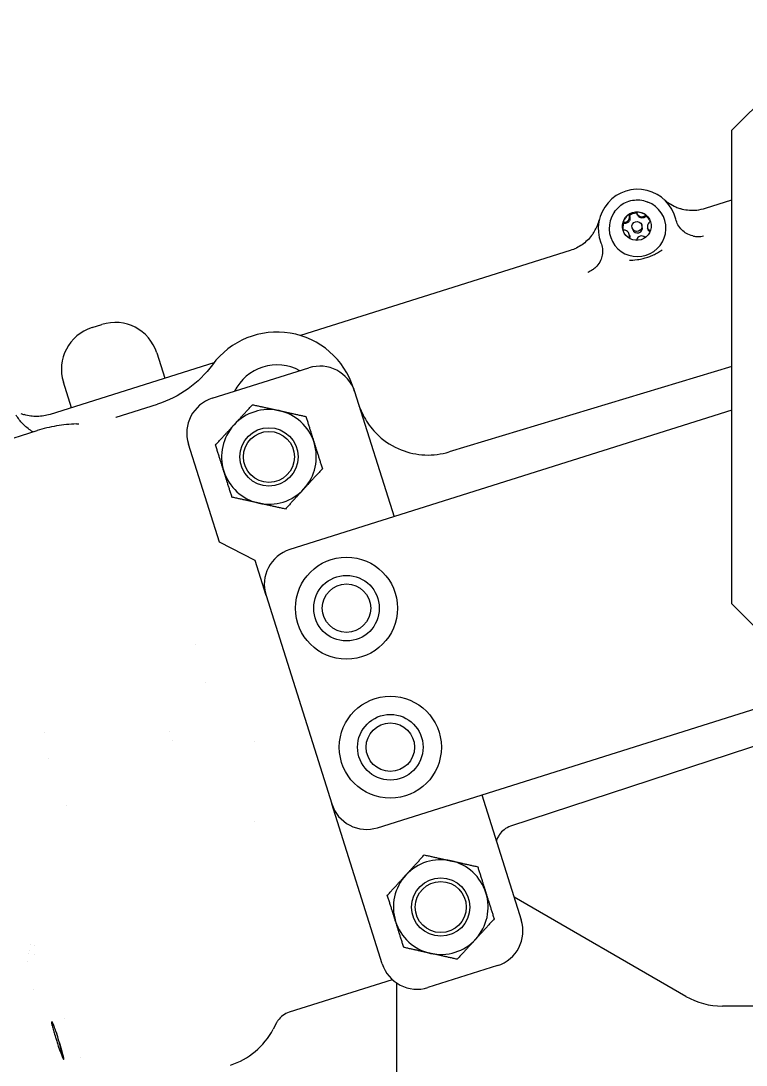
# Model space of a CAD drawing. Header units: millimetres. Extents: x 0 to 7722, y 0 to 5460.
# Drawn here: x 1340.4 to 1439.9, y 1349.5 to 1492.8 of the extents above; entities that cross this region are included whole.
import ezdxf

# ---------------------------------------------------------------- set-up
doc = ezdxf.new("R2010")
doc.units = ezdxf.units.MM
doc.header["$LTSCALE"] = 5
doc.layers.get('0').update_dxf_attribs({"linetype": 'CONTINUOUS'})

msp = doc.modelspace()

# ---------------------------------------------------------------- linework, layer by layer
for p, q in [((1437.931, 1477.769), (1452.931, 1492.769)), ((1437.931, 1412.769), (1437.931, 1477.769)), ((1426.284, 1467.963), (1426.408, 1467.916)), ((1434.324, 1467.07), (1437.931, 1468.207)), ((1421.826, 1466.557), (1421.752, 1466.448)), ((1423.909, 1465.943), (1423.859, 1466.102)), ((1424.931, 1466.265), (1424.88, 1466.424)), ((1429.616, 1467.07), (1429.617, 1467.067)), ((1424.319, 1464.146), (1424.25, 1464.364)), ((1425.625, 1464.558), (1425.557, 1464.776)), ((1426.427, 1464.163), (1426.369, 1464.345)), ((1419.609, 1463.915), (1419.609, 1463.912)), ((1423.889, 1463.363), (1423.831, 1463.545)), ((1415.751, 1461.269), (1378.73, 1449.596)), ((1350.158, 1450.685), (1351.515, 1451.113)), ((1359.028, 1447.232), (1360.131, 1443.732)), ((1366.883, 1445.861), (1344.406, 1438.774)), ((1366.649, 1440.986), (1379.906, 1445.166)), ((1437.931, 1445.344), (1399.142, 1433.633)), ((1347.333, 1439.697), (1346.23, 1443.197)), ((1386.027, 1442.378), (1386.178, 1441.901)), ((1386.178, 1441.901), (1391.59, 1424.734)), ((1353.461, 1438.401), (1359.116, 1440.184)), ((1386.714, 1440.199), (1386.715, 1440.195)), ((1437.931, 1439.345), (1377.285, 1420.223)), ((1353.417, 1438.387), (1353.461, 1438.401)), ((1336.448, 1434.609), (1342.616, 1436.554)), ((1367.624, 1421.267), (1363.384, 1434.714)), ((1372.516, 1418.72), (1367.624, 1421.267)), ((1374.02, 1413.951), (1372.516, 1418.72)), ((1374.02, 1413.951), (1383.041, 1385.34)), ((1447.931, 1402.769), (1437.931, 1412.769)), ((1389.313, 1382.075), (1454.945, 1402.769)), ((1469.925, 1402.769), (1407.565, 1382.265)), ((1403.619, 1386.585), (1409.031, 1369.418)), ((1389.957, 1363.404), (1383.041, 1385.34)), ((1431.627, 1358.928), (1408.046, 1372.543)), ((1405.766, 1363.146), (1396.229, 1360.139)), ((1391.347, 1361.222), (1377.207, 1356.763)), ((1391.931, 1360.762), (1391.931, 1347.589)), ((1469.251, 1357.589), (1436.627, 1357.589)), ((1375.448, 1355.287), (1374.996, 1354.418))]:
    msp.add_line(p, q)
for centre, radius in [((1374.424, 1432.953), 4), ((1374.424, 1432.953), 4), ((1374.424, 1432.953), 3.5), ((1385.06, 1412.19), 7), ((1385.06, 1412.19), 4.5), ((1385.06, 1412.19), 3.324), ((1391.074, 1393.115), 7), ((1391.074, 1393.115), 4.5), ((1391.074, 1393.115), 3.324), ((1397.991, 1371.18), 4), ((1397.991, 1371.18), 4), ((1397.991, 1371.18), 3.5)]:
    msp.add_circle(centre, radius)
for centre, radius, start, end in [((1375.536, 1439.07), 11, 17.5, 143.63878), ((1375.536, 1439.07), 6.5, 61.31306, 153.68694), ((1381.409, 1440.397), 5, 17.5, 107.5), ((1368.152, 1436.218), 5, 107.5, 197.5), ((1374.424, 1432.953), 6.5, 77.5, 137.5), ((1374.424, 1432.953), 6.5, 17.5, 77.5), ((1374.424, 1432.953), 6.5, 137.5, 197.5), ((1396.251, 1443.206), 10, 227.45177, 248.35035), ((1374.424, 1432.953), 6.5, 317.5, 17.5), ((1396.251, 1443.206), 10, 248.35035, 286.8), ((1374.424, 1432.953), 6.5, 197.5, 257.5), ((1374.424, 1432.953), 6.5, 257.5, 317.5), ((1378.788, 1415.455), 5, 107.5, 197.5), ((1387.809, 1386.843), 5, 197.5, 287.5), ((1397.991, 1371.18), 6.5, 77.5, 137.5), ((1397.991, 1371.18), 6.5, 17.5, 77.5), ((1397.991, 1371.18), 6.5, 137.5, 197.5), ((1397.991, 1371.18), 6.5, 317.5, 17.5), ((1397.991, 1371.18), 6.5, 197.5, 257.5), ((1404.263, 1367.915), 5, 287.5, 17.5), ((1397.991, 1371.18), 6.5, 257.5, 317.5), ((1394.726, 1364.908), 5, 197.5, 287.5), ((1436.627, 1367.589), 10, 240, 270), ((1366.125, 1359.036), 10, 287.5, 332.5)]:
    msp.add_arc(centre, radius, start, end)
for centre, major_axis, ratio, start_param, end_param in [((1424.989, 1464.299), (5.146, 1.622), 0.9937679, 6.2136574, 9.4943059), ((1424.989, 1464.299), (-3.719, -1.173), 0.9937679, 5.388553, 10.3194102), ((1424.898, 1464.586), (-1.879, -0.592), 0.9937679, 4.9260012, 5.7554138), ((1423.143, 1465.876), (0.715, 0.226), 0.9937679, 4.3883301, 6.2930849), ((1423.999, 1466.155), (-0.143, -0.045), 0.9937679, 4.9260012, 6.2930849), ((1424.946, 1464.434), (-1.879, -0.592), 0.9937679, 4.4987768, 4.9260012), ((1424.898, 1464.586), (-1.879, -0.592), 0.9937679, 3.6693641, 4.4987768), ((1424.735, 1466.387), (0.143, 0.045), 0.9937679, 6.2732857, 7.6403694), ((1425.596, 1466.65), (-0.715, -0.226), 0.9937679, 6.2732857, 8.1780405), ((1426.124, 1465.927), (-0.143, -0.045), 0.9937679, 3.6693641, 5.0364479), ((1424.946, 1464.434), (1.879, 0.592), 0.9937679, 0.1451222, 0.5277715), ((1424.946, 1464.434), (-1.879, -0.592), 0.9937679, 5.7554138, 6.1380631), ((1423.125, 1464.981), (-0.143, -0.045), 0.9937679, 4.3883301, 5.7554138), ((1424.972, 1464.352), (0.653, 0.206), 0.9937679, 3.1415927, 6.2831853), ((1427.084, 1464.571), (-0.715, -0.226), 0.9937679, 5.0166486, 6.9214035), ((1426.571, 1465.303), (0.143, 0.045), 0.9937679, 5.0166486, 6.3837324), ((1424.898, 1464.586), (1.879, 0.592), 0.9937679, 0.0071173, 0.100547), ((1423.117, 1464.214), (-0.143, -0.045), 0.9937679, 6.1826383, 7.549722), ((1424.898, 1464.586), (-1.879, -0.592), 0.9937679, 6.1826383, 6.276068), ((1423.116, 1463.319), (0.715, 0.226), 0.9937679, 5.6449672, 7.549722), ((1423.966, 1463.028), (-0.143, -0.045), 0.9937679, 5.6449672, 6.4980092), ((1425.552, 1462.512), (-0.715, -0.226), 0.9937679, 3.7600116, 5.6647664), ((1426.095, 1463.227), (0.143, 0.045), 0.9937679, 3.7600116, 4.5045274), ((1426.555, 1463.845), (0.143, 0.045), 0.9937679, 6.0683614, 6.9214035), ((1424.697, 1462.786), (0.143, 0.045), 0.9937679, 4.9202506, 5.6647664), ((1353.304, 1445.423), (-5.617, -2.115), 0.9937307, 3.0873477, 4.6574588), ((1351.955, 1444.998), (-5.814, -1.49), 0.9937307, 4.7673191, 6.3374302), ((1348.032, 1437.472), (-0.143, -0.005), 0.0094737, 1.4663619, 1.6042712), ((1345.36, 1353.144), (-0.722, 2.289), 0.0524078, 6.2404747, 6.6619469), ((1345.36, 1353.144), (-0.902, 2.861), 0.0524078, 1.9236949, 4.9745407)]:
    msp.add_ellipse(centre, major_axis=major_axis, ratio=ratio, start_param=start_param, end_param=end_param)
for centre, major_axis in [((1424.89, 1464.612), (1.879, 0.592)), ((1424.903, 1464.57), (0.653, 0.206))]:
    msp.add_ellipse(centre, major_axis=major_axis, ratio=0.9937679)
for points, knots in [([(1421.826, 1466.557), (1422.013, 1466.836), (1422.239, 1467.089), (1422.75, 1467.527), (1423.035, 1467.712), (1423.644, 1467.999), (1423.968, 1468.101), (1424.632, 1468.215), (1424.971, 1468.228), (1425.641, 1468.162), (1425.971, 1468.084), (1426.284, 1467.963)], [0.8946323, 0.8946323, 0.8946323, 0.8946323, 1.1650979, 1.1650979, 1.4355635, 1.4355635, 1.7060291, 1.7060291, 1.9764948, 1.9764948, 2.2469604, 2.2469604, 2.2469604, 2.2469604]), ([(1428.637, 1468.262), (1428.8, 1468.122), (1428.969, 1467.99), (1429.408, 1467.681), (1429.689, 1467.51), (1430.162, 1467.278), (1430.337, 1467.202), (1430.612, 1467.1), (1430.709, 1467.067), (1430.857, 1467.021), (1430.907, 1467.007), (1431.009, 1466.979), (1431.06, 1466.966), (1431.111, 1466.954)], [0.0104672, 0.0104672, 0.0104672, 0.0104672, 0.08656128, 0.08656128, 0.19707793, 0.19707793, 0.25626435, 0.25626435, 0.28718182, 0.28718182, 0.30292285, 0.30292285, 0.31876831, 0.31876831, 0.31876831, 0.31876831]), ([(1423.909, 1465.943), (1423.912, 1465.933), (1423.915, 1465.923), (1423.94, 1465.829), (1423.95, 1465.741), (1423.943, 1465.59), (1423.931, 1465.516), (1423.882, 1465.374), (1423.846, 1465.305), (1423.761, 1465.191), (1423.707, 1465.138), (1423.587, 1465.054), (1423.521, 1465.023), (1423.383, 1464.979), (1423.299, 1464.968), (1423.203, 1464.97), (1423.19, 1464.971), (1423.178, 1464.972)], [-0.46893975, -0.46893975, -0.46893975, -0.46893975, -0.46582205, -0.46582205, -0.43961236, -0.43961236, -0.41820544, -0.41820544, -0.39679851, -0.39679851, -0.37539159, -0.37539159, -0.35398467, -0.35398467, -0.32777498, -0.32777498, -0.32386255, -0.32386255, -0.32386255, -0.32386255]), ([(1423.972, 1466.133), (1423.955, 1466.123), (1423.938, 1466.108), (1423.914, 1466.073), (1423.905, 1466.053), (1423.897, 1466.013), (1423.897, 1465.99), (1423.902, 1465.964), (1423.903, 1465.96), (1423.905, 1465.955)], [0.025836887, 0.025836887, 0.025836887, 0.025836887, 0.032009023, 0.032009023, 0.03818116, 0.03818116, 0.044927467, 0.044927467, 0.046313015, 0.046313015, 0.046313015, 0.046313015]), ([(1424.927, 1466.277), (1424.925, 1466.282), (1424.924, 1466.286), (1424.913, 1466.31), (1424.9, 1466.329), (1424.87, 1466.357), (1424.852, 1466.369), (1424.811, 1466.384), (1424.79, 1466.386), (1424.769, 1466.384)], [0.005360759, 0.005360759, 0.005360759, 0.005360759, 0.006746307, 0.006746307, 0.013492614, 0.013492614, 0.01966475, 0.01966475, 0.025836887, 0.025836887, 0.025836887, 0.025836887]), ([(1426.086, 1465.889), (1426.076, 1465.881), (1426.067, 1465.873), (1425.99, 1465.816), (1425.914, 1465.777), (1425.776, 1465.734), (1425.704, 1465.722), (1425.558, 1465.722), (1425.483, 1465.734), (1425.348, 1465.779), (1425.279, 1465.814), (1425.157, 1465.903), (1425.104, 1465.957), (1425.012, 1466.076), (1424.97, 1466.154), (1424.937, 1466.245), (1424.934, 1466.255), (1424.931, 1466.265)], [-0.46973448, -0.46973448, -0.46973448, -0.46973448, -0.46582205, -0.46582205, -0.43961236, -0.43961236, -0.41820544, -0.41820544, -0.39679851, -0.39679851, -0.37539159, -0.37539159, -0.35398467, -0.35398467, -0.32777498, -0.32777498, -0.32465727, -0.32465727, -0.32465727, -0.32465727]), ([(1426.273, 1465.886), (1426.258, 1465.9), (1426.239, 1465.911), (1426.199, 1465.923), (1426.178, 1465.924), (1426.139, 1465.918), (1426.119, 1465.911), (1426.096, 1465.896), (1426.091, 1465.893), (1426.086, 1465.889)], [0.025836887, 0.025836887, 0.025836887, 0.025836887, 0.032009023, 0.032009023, 0.03818116, 0.03818116, 0.044927467, 0.044927467, 0.046868297, 0.046868297, 0.046868297, 0.046868297]), ([(1431.111, 1466.954), (1431.759, 1466.8), (1432.443, 1466.754), (1433.519, 1466.861), (1433.929, 1466.945), (1434.324, 1467.07)], [0, 0, 0, 0, 0.20014966, 0.20014966, 0.32442527, 0.32442527, 0.32442527, 0.32442527]), ([(1418.69, 1463.306), (1418.795, 1463.44), (1418.894, 1463.581), (1419.131, 1463.957), (1419.259, 1464.198), (1419.52, 1464.775), (1419.64, 1465.122), (1419.731, 1465.471)], [0.000001, 0.000001, 0.000001, 0.000001, 0.0512775, 0.0512775, 0.1344129, 0.1344129, 0.25159102, 0.25159102, 0.25159102, 0.25159102]), ([(1423.178, 1464.972), (1423.172, 1464.972), (1423.166, 1464.972), (1423.138, 1464.971), (1423.117, 1464.966), (1423.082, 1464.948), (1423.066, 1464.935), (1423.04, 1464.902), (1423.031, 1464.883), (1423.026, 1464.863)], [0.004805476, 0.004805476, 0.004805476, 0.004805476, 0.006746307, 0.006746307, 0.013492614, 0.013492614, 0.01966475, 0.01966475, 0.025836887, 0.025836887, 0.025836887, 0.025836887]), ([(1432.55, 1463.26), (1432.248, 1463.325), (1431.958, 1463.438), (1431.46, 1463.726), (1431.247, 1463.89), (1430.847, 1464.292), (1430.667, 1464.535), (1430.395, 1465.04), (1430.298, 1465.296), (1430.234, 1465.562)], [0.000001, 0.000001, 0.000001, 0.000001, 0.09289647, 0.09289647, 0.17332684, 0.17332684, 0.26397522, 0.26397522, 0.34631582, 0.34631582, 0.34631582, 0.34631582]), ([(1418.69, 1463.306), (1418.317, 1462.829), (1417.874, 1462.41), (1416.877, 1461.72), (1416.33, 1461.451), (1415.751, 1461.269)], [0.000001, 0.000001, 0.000001, 0.000001, 0.18195153, 0.18195153, 0.36390082, 0.36390082, 0.36390082, 0.36390082]), ([(1423.889, 1463.363), (1423.909, 1463.3), (1423.919, 1463.236), (1423.922, 1463.103), (1423.911, 1463.024), (1423.884, 1462.943), (1423.881, 1462.936), (1423.878, 1462.928)], [-0.373986559, -0.373986559, -0.373986559, -0.373986559, -0.353984668, -0.353984668, -0.327774976, -0.327774976, -0.325074948, -0.325074948, -0.325074948, -0.325074948]), ([(1426.685, 1463.813), (1426.678, 1463.818), (1426.672, 1463.822), (1426.603, 1463.873), (1426.548, 1463.931), (1426.475, 1464.042), (1426.447, 1464.1), (1426.427, 1464.163)], [-0.46852208, -0.46852208, -0.46852208, -0.46852208, -0.465822052, -0.465822052, -0.43961236, -0.43961236, -0.419610468, -0.419610468, -0.419610468, -0.419610468]), ([(1432.55, 1463.26), (1432.638, 1463.242), (1432.726, 1463.226), (1432.981, 1463.19), (1433.147, 1463.179), (1433.557, 1463.182), (1433.799, 1463.211), (1434.033, 1463.268), (1434.036, 1463.269), (1434.038, 1463.27)], [0.000001, 0.000001, 0.000001, 0.000001, 0.02698573, 0.02698573, 0.07800534, 0.07800534, 0.15490381, 0.15490381, 0.15565716, 0.15565716, 0.15565716, 0.15565716]), ([(1419.968, 1462.325), (1420.068, 1462.071), (1420.135, 1461.805), (1420.202, 1461.235), (1420.194, 1460.933), (1420.097, 1460.374), (1420.017, 1460.118), (1419.774, 1459.596), (1419.601, 1459.338), (1419.39, 1459.111)], [0, 0, 0, 0, 0.08238926, 0.08238926, 0.17308978, 0.17308978, 0.25358629, 0.25358629, 0.34655992, 0.34655992, 0.34655992, 0.34655992]), ([(1423.904, 1459.955), (1424.175, 1459.947), (1424.493, 1459.952), (1425.084, 1460.032), (1425.223, 1460.054), (1425.5, 1460.107), (1425.634, 1460.136), (1425.86, 1460.193), (1425.944, 1460.215), (1426.153, 1460.274), (1426.281, 1460.314), (1426.504, 1460.389), (1426.602, 1460.425), (1426.799, 1460.5), (1426.896, 1460.54), (1427.109, 1460.631), (1427.218, 1460.682), (1427.476, 1460.807), (1427.61, 1460.879), (1427.941, 1461.068), (1428.109, 1461.177), (1428.294, 1461.308), (1428.332, 1461.336), (1428.369, 1461.363)], [0, 0, 0, 0, 0.23747436, 0.23747436, 0.30154867, 0.30154867, 0.35133044, 0.35133044, 0.37889799, 0.37889799, 0.41794044, 0.41794044, 0.4502988, 0.4502988, 0.48742576, 0.48742576, 0.53840166, 0.53840166, 0.61946884, 0.61946884, 0.76386478, 0.76386478, 0.80399404, 0.80399404, 0.80399404, 0.80399404]), ([(1419.39, 1459.111), (1419.329, 1459.045), (1419.266, 1458.982), (1419.078, 1458.807), (1418.948, 1458.702), (1418.611, 1458.469), (1418.396, 1458.354), (1418.171, 1458.267), (1418.169, 1458.266), (1418.166, 1458.265)], [-0.15630885, -0.15630885, -0.15630885, -0.15630885, -0.12907918, -0.12907918, -0.07759647, -0.07759647, 0, 0, 0.00076018, 0.00076018, 0.00076018, 0.00076018]), ([(1366.678, 1445.591), (1365.742, 1444.32), (1364.611, 1443.206), (1362.044, 1441.369), (1360.623, 1440.66), (1359.118, 1440.185)], [0, 0, 0, 0, 0.47341979, 0.47341979, 0.94683944, 0.94683944, 0.94683944, 0.94683944]), ([(1386.715, 1440.195), (1386.847, 1439.777), (1387.006, 1439.371), (1387.19, 1438.976), (1387.375, 1438.58), (1387.587, 1438.195), (1387.821, 1437.828), (1388.288, 1437.095), (1388.844, 1436.431), (1389.489, 1435.839)], [0, 0, 0, 0, 0.25, 0.25, 0.25, 0.5, 0.5, 0.5, 1, 1, 1, 1]), ([(1342.057, 1436.378), (1341.991, 1436.416), (1341.926, 1436.455), (1341.413, 1436.777), (1341.003, 1437.114), (1340.305, 1437.851), (1340.012, 1438.242), (1339.767, 1438.663)], [0.28352628, 0.28352628, 0.28352628, 0.28352628, 0.30642407, 0.30642407, 0.46569714, 0.46569714, 0.61242566, 0.61242566, 0.61242566, 0.61242566]), ([(1340.395, 1438.912), (1340.471, 1438.881), (1340.548, 1438.852), (1340.704, 1438.797), (1340.783, 1438.771), (1340.862, 1438.747)], [-0.049597295, -0.049597295, -0.049597295, -0.049597295, -0.024824258, -0.024824258, 0, 0, 0, 0]), ([(1344.406, 1438.774), (1343.832, 1438.593), (1343.236, 1438.499), (1342.034, 1438.49), (1341.437, 1438.575), (1340.862, 1438.747)], [0, 0, 0, 0, 0.18027928, 0.18027928, 0.36056344, 0.36056344, 0.36056344, 0.36056344]), ([(1348.017, 1437.47), (1347.099, 1437.442), (1346.19, 1437.352), (1345.289, 1437.199), (1344.838, 1437.122), (1344.39, 1437.031), (1343.943, 1436.923), (1343.497, 1436.815), (1343.053, 1436.692), (1342.617, 1436.555)], [0, 0, 0, 0, 0.5, 0.5, 0.5, 0.75, 0.75, 0.75, 1, 1, 1, 1]), ([(1406.056, 1381.145), (1405.955, 1381.001), (1405.862, 1380.844), (1405.719, 1380.539), (1405.663, 1380.394), (1405.619, 1380.242)], [0, 0, 0, 0, 0.06271494, 0.06271494, 0.11219167, 0.11219167, 0.11219167, 0.11219167]), ([(1407.565, 1382.266), (1407.249, 1382.162), (1406.948, 1382.002), (1406.441, 1381.615), (1406.225, 1381.387), (1406.055, 1381.144)], [0, 0, 0, 0, 0.10278098, 0.10278098, 0.19906493, 0.19906493, 0.19906493, 0.19906493]), ([(1344.642, 1355.277), (1344.64, 1355.292), (1344.638, 1355.306), (1344.637, 1355.318), (1344.634, 1355.35), (1344.633, 1355.376), (1344.634, 1355.395), (1344.634, 1355.4), (1344.635, 1355.404), (1344.635, 1355.408), (1344.637, 1355.42), (1344.64, 1355.428), (1344.644, 1355.432)], [0.9953016074, 0.9953016074, 0.9953016074, 0.9953016074, 0.99609375, 0.99609375, 0.99609375, 0.998046875, 0.998046875, 0.998046875, 0.9985645388, 0.9985645388, 0.9985645388, 1, 1, 1, 1]), ([(1345.271, 1353.931), (1345.177, 1354.208), (1345.087, 1354.465), (1344.938, 1354.868), (1344.878, 1355.023), (1344.767, 1355.291), (1344.72, 1355.388), (1344.659, 1355.482), (1344.644, 1355.48), (1344.644, 1355.432)], [-0.34094546, -0.34094546, -0.34094546, -0.34094546, -0.24683911, -0.24683911, -0.16858308, -0.16858308, -0.08337173, -0.08337173, -0.000001, -0.000001, -0.000001, -0.000001]), ([(1377.206, 1356.763), (1376.898, 1356.666), (1376.601, 1356.516), (1376.077, 1356.133), (1375.843, 1355.895), (1375.579, 1355.52), (1375.509, 1355.405), (1375.448, 1355.287)], [0, 0, 0, 0, 0.09714613, 0.09714613, 0.1946547, 0.1946547, 0.23469348, 0.23469348, 0.23469348, 0.23469348]), ([(1344.645, 1355.257), (1344.645, 1355.222), (1344.653, 1355.164), (1344.684, 1355.004), (1344.708, 1354.897), (1344.788, 1354.57), (1344.849, 1354.341), (1344.98, 1353.879), (1345.055, 1353.62), (1345.203, 1353.133), (1345.258, 1352.956), (1345.386, 1352.553), (1345.459, 1352.328), (1345.531, 1352.111)], [-0.52738022, -0.52738022, -0.52738022, -0.52738022, -0.43930871, -0.43930871, -0.3490085, -0.3490085, -0.22688344, -0.22688344, -0.12679721, -0.12679721, -0.07144915, -0.07144915, -0.000001, -0.000001, -0.000001, -0.000001]), ([(1344.7, 1354.934), (1344.691, 1354.978), (1344.684, 1355.02), (1344.677, 1355.058), (1344.663, 1355.132), (1344.652, 1355.196), (1344.645, 1355.249)], [0.9908167635, 0.9908167635, 0.9908167635, 0.9908167635, 0.9921875, 0.9921875, 0.9921875, 0.9948230975, 0.9948230975, 0.9948230975, 0.9948230975]), ([(1345.271, 1353.931), (1345.304, 1353.801), (1345.338, 1353.67), (1345.372, 1353.535), (1345.407, 1353.401), (1345.441, 1353.264), (1345.476, 1353.13), (1345.545, 1352.86), (1345.614, 1352.593), (1345.681, 1352.333), (1345.748, 1352.074), (1345.81, 1351.83), (1345.866, 1351.601), (1345.923, 1351.373), (1345.971, 1351.166), (1346.012, 1350.986), (1346.032, 1350.897), (1346.051, 1350.813), (1346.067, 1350.738), (1346.082, 1350.668), (1346.095, 1350.606), (1346.105, 1350.551)], [0, 0, 0, 0, 0.001953125, 0.001953125, 0.001953125, 0.00390625, 0.00390625, 0.00390625, 0.0078125, 0.0078125, 0.0078125, 0.01171875, 0.01171875, 0.01171875, 0.015625, 0.015625, 0.015625, 0.017578125, 0.017578125, 0.017578125, 0.019380872, 0.019380872, 0.019380872, 0.019380872])]:
    msp.add_open_spline(points, degree=3, knots=knots)
for points in [[(1428.369, 1461.363), (1428.369, 1461.363), (1428.369, 1461.363), (1428.369, 1461.363)], [(1348.037, 1437.471), (1348.133, 1437.474), (1348.23, 1437.478), (1348.327, 1437.482)], [(1342.079, 1436.365), (1342.079, 1436.365), (1342.079, 1436.365), (1342.079, 1436.365)], [(1342.617, 1436.555), (1342.617, 1436.555), (1342.617, 1436.554), (1342.616, 1436.554)], [(1364.415, 1407.248), (1364.415, 1407.248), (1364.415, 1407.248), (1364.415, 1407.248)], [(1365.747, 1401.928), (1365.747, 1401.928), (1365.747, 1401.928), (1365.747, 1401.928)], [(1343.58, 1395.149), (1343.58, 1395.149), (1343.58, 1395.149), (1343.58, 1395.149)], [(1360.761, 1395.232), (1360.761, 1395.232), (1360.761, 1395.232), (1360.761, 1395.232)], [(1361.234, 1394.05), (1361.234, 1394.05), (1361.234, 1394.05), (1361.234, 1394.05)], [(1372.508, 1393.903), (1372.508, 1393.903), (1372.508, 1393.903), (1372.508, 1393.903)], [(1344.138, 1391.559), (1344.138, 1391.559), (1344.138, 1391.559), (1344.138, 1391.559)], [(1346.719, 1385.173), (1346.719, 1385.173), (1346.719, 1385.173), (1346.719, 1385.173)], [(1372.491, 1382.87), (1372.491, 1382.87), (1372.491, 1382.87), (1372.49, 1382.87)], [(1341.763, 1366.068), (1341.763, 1366.068), (1341.763, 1366.068), (1341.763, 1366.068)], [(1342.215, 1365.952), (1342.215, 1365.952), (1342.215, 1365.952), (1342.215, 1365.953)], [(1341.449, 1364.784), (1341.449, 1364.784), (1341.449, 1364.784), (1341.449, 1364.784)], [(1341.556, 1365.289), (1341.556, 1365.289), (1341.556, 1365.289), (1341.556, 1365.289)], [(1342.213, 1364.61), (1342.213, 1364.61), (1342.214, 1364.609), (1342.214, 1364.609)], [(1341.319, 1363.768), (1341.319, 1363.768), (1341.319, 1363.769), (1341.319, 1363.769)], [(1342.097, 1359.899), (1342.097, 1359.899), (1342.097, 1359.899), (1342.097, 1359.899)], [(1346.446, 1355.963), (1346.446, 1355.963), (1346.446, 1355.963), (1346.446, 1355.963)], [(1377.206, 1356.763), (1377.206, 1356.763), (1377.206, 1356.763), (1377.206, 1356.763)], [(1375.448, 1355.287), (1375.448, 1355.287), (1375.448, 1355.287), (1375.448, 1355.287)], [(1348.518, 1350.539), (1348.518, 1350.539), (1348.518, 1350.539), (1348.518, 1350.539)]]:
    msp.add_open_spline(points, degree=3)
for points in [[(1369.632, 1437.344), (1370.809, 1438.628), (1372.168, 1440.111)], [(1372.168, 1440.111), (1374.131, 1439.675), (1375.831, 1439.298)], [(1375.831, 1439.298), (1377.532, 1438.922), (1379.495, 1438.486)], [(1379.495, 1438.486), (1380.1, 1436.568), (1380.624, 1434.907)], [(1367.097, 1434.577), (1368.456, 1436.06), (1369.632, 1437.344)], [(1368.225, 1430.998), (1367.702, 1432.659), (1367.097, 1434.577)], [(1380.624, 1434.907), (1381.147, 1433.246), (1381.752, 1431.328)], [(1381.752, 1431.328), (1380.393, 1429.845), (1379.217, 1428.561)], [(1369.354, 1427.419), (1368.749, 1429.337), (1368.225, 1430.998)], [(1379.217, 1428.561), (1378.04, 1427.277), (1376.681, 1425.794)], [(1373.018, 1426.607), (1371.317, 1426.984), (1369.354, 1427.419)], [(1376.681, 1425.794), (1374.718, 1426.23), (1373.018, 1426.607)], [(1393.198, 1375.571), (1394.375, 1376.855), (1395.734, 1378.338)], [(1395.734, 1378.338), (1397.697, 1377.903), (1399.397, 1377.526)], [(1399.397, 1377.526), (1401.098, 1377.149), (1403.061, 1376.714)], [(1390.663, 1372.804), (1392.022, 1374.287), (1393.198, 1375.571)], [(1403.061, 1376.714), (1403.666, 1374.796), (1404.19, 1373.135)], [(1391.791, 1369.225), (1391.268, 1370.886), (1390.663, 1372.804)], [(1404.19, 1373.135), (1404.713, 1371.474), (1405.318, 1369.555)], [(1392.92, 1365.646), (1392.315, 1367.564), (1391.791, 1369.225)], [(1405.318, 1369.555), (1403.96, 1368.073), (1402.783, 1366.789)], [(1396.584, 1364.834), (1394.883, 1365.211), (1392.92, 1365.646)], [(1402.783, 1366.789), (1401.606, 1365.505), (1400.248, 1364.022)], [(1400.248, 1364.022), (1398.284, 1364.457), (1396.584, 1364.834)]]:
    msp.add_rational_spline(points, [1, 1.0379548493, 1], degree=2)

doc.saveas('drawing.dxf')
